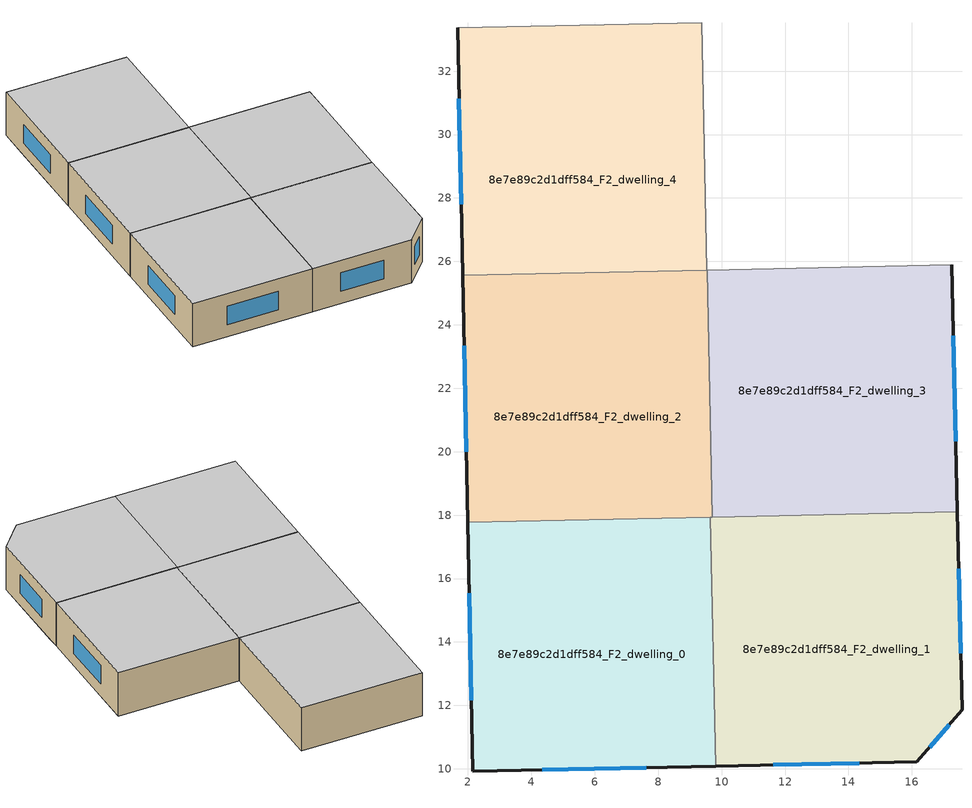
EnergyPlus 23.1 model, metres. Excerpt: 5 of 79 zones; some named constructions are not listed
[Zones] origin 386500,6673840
8e7e89c2d1dff584_F2_dwelling_0
 floor to 8e7e89c2d1dff584_F1_dwelling_2 (EU_floor_Construction): 9.65,17.94 9.66,17.29 2.01,17.13 2,17.78 z6
 floor adiabatic (EU_floor_Construction): 9.66,17.29 9.81,10.08 2.16,9.92 2.01,17.13 z6
 wall outside (EU_wall_Construction): 1.99,17.78 2.16,9.92 9.81,10.08 z6:9
 wall to 8e7e89c2d1dff584_F2_dwelling_1 (EU_wall_Construction): 9.81,10.08 9.65,17.94 z6:9
 wall to 8e7e89c2d1dff584_F2_dwelling_2 (EU_wall_Construction): 9.65,17.94 1.99,17.78 z6:9
 window (EU_Window_Construction): 4.34,9.97 7.62,10.04 / 2.04,15.53 2.11,12.17 z6.86:8.14
 ceiling to 8e7e89c2d1dff584_F3_dwelling_0 (EU_floor_Construction): 9.81,10.08 9.65,17.94 1.99,17.78 2.16,9.92 z9
8e7e89c2d1dff584_F2_dwelling_1
 floor to 8e7e89c2d1dff584_F1_dwelling_1 (EU_floor_Construction): 17.45,17.45 17.58,11.86 16.15,10.21 9.81,10.08 9.66,17.29 z6
 floor to 8e7e89c2d1dff584_F1_dwelling_2 (EU_floor_Construction): 9.71,17.94 9.72,17.29 9.66,17.29 9.65,17.94 z6
 floor to 8e7e89c2d1dff584_F1_dwelling_3 (EU_floor_Construction): 17.43,18.1 17.45,17.45 9.72,17.29 9.71,17.94 z6
 wall outside (EU_wall_Construction): 9.81,10.08 16.15,10.21 17.58,11.86 17.43,18.1 z6:9
 wall to 8e7e89c2d1dff584_F2_dwelling_3 (EU_wall_Construction): 17.43,18.1 9.71,17.94 z6:9
 wall to 8e7e89c2d1dff584_F2_dwelling_2 (EU_wall_Construction): 9.71,17.94 9.65,17.94 z6:9
 window (EU_Window_Construction): 17.54,13.64 17.48,16.32 / 16.56,10.68 17.17,11.39 / 11.62,10.12 14.34,10.18 z6.86:8.14
 ceiling to 8e7e89c2d1dff584_F3_dwelling_1 (EU_floor_Construction): 16.15,10.21 17.58,11.86 17.43,18.1 9.65,17.94 9.81,10.08 z9
8e7e89c2d1dff584_F2_dwelling_2
 floor to 8e7e89c2d1dff584_F1_dwelling_2 (EU_floor_Construction): 9.58,24.43 9.71,17.94 2,17.78 1.86,24.27 z6
 floor to 8e7e89c2d1dff584_F1_dwelling_4 (EU_floor_Construction): 9.54,25.73 9.57,24.43 1.86,24.27 1.83,25.57 z6
 wall outside (EU_wall_Construction): 1.83,25.57 1.99,17.78 z6:9
 wall to 8e7e89c2d1dff584_F2_dwelling_3 (EU_wall_Construction): 9.71,17.94 9.55,25.73 z6:9
 wall to 8e7e89c2d1dff584_F2_dwelling_4 (EU_wall_Construction): 9.54,25.73 1.83,25.57 z6:9
 window (EU_Window_Construction): 1.88,23.34 1.95,20 z6.86:8.14
 ceiling to 8e7e89c2d1dff584_F3_dwelling_2 (EU_floor_Construction): 9.71,17.94 9.55,25.73 1.83,25.57 1.99,17.78 z9
8e7e89c2d1dff584_F2_dwelling_3
 floor to 8e7e89c2d1dff584_F1_dwelling_5 (EU_floor_Construction): 17.25,25.89 17.28,24.59 9.58,24.43 9.55,25.73 z6
 floor adiabatic (EU_floor_Construction): 17.25,25.89 17.43,18.1 9.71,17.94 9.58,24.43 17.28,24.59 z6
 wall outside (EU_wall_Construction): 17.43,18.1 17.25,25.89 z6:9
 wall to 8e7e89c2d1dff584_F2_dwelling_5 (EU_wall_Construction): 17.25,25.89 9.55,25.73 z6:9
 window (EU_Window_Construction): 17.38,20.33 17.3,23.66 z6.86:8.14
 ceiling to 8e7e89c2d1dff584_F3_dwelling_3 (EU_floor_Construction): 17.43,18.1 17.25,25.89 9.55,25.73 9.71,17.94 z9
8e7e89c2d1dff584_F2_dwelling_4
 floor to 8e7e89c2d1dff584_F1_dwelling_4 (EU_floor_Construction): 9.42,31.57 9.54,25.73 1.83,25.57 1.71,31.41 z6
 floor to 8e7e89c2d1dff584_F1_dwelling_6 (EU_floor_Construction): 9.37,33.52 9.41,31.58 1.71,31.41 1.67,33.37 z6
 wall outside (EU_wall_Construction): 1.67,33.37 1.83,25.57 z6:9
 wall to 8e7e89c2d1dff584_F2_dwelling_5 (EU_wall_Construction): 9.54,25.73 9.38,33.53 z6:9
 wall to 8e7e89c2d1dff584_F2_dwelling_6 (EU_wall_Construction): 9.37,33.52 1.67,33.37 z6:9
 window (EU_Window_Construction): 1.72,31.14 1.79,27.79 z6.86:8.14
 ceiling to 8e7e89c2d1dff584_F3_dwelling_4 (EU_floor_Construction): 9.54,25.73 9.38,33.53 1.67,33.37 1.83,25.57 z9
[SCHEDULE:FILE] Column Number=1; Rows to Skip at Top=0; Number of Hours of Data=8760; Column Separator=Comma; Interpolate to Timestep=No; Minutes per Item=60; Adjust Schedule for Daylight Savings=Yes
Name | File
EU_Step8_GainSchedule_8e7e89c2d1dff584_F3_dwelling_6_f000 | ../../schedules/8e7e89c2d1dff584/8e7e89c2d1dff584_F3_dwelling_6_f000_gain.csv
EU_Step8_GainSchedule_8e7e89c2d1dff584_F3_dwelling_7_f000 | ../../schedules/8e7e89c2d1dff584/8e7e89c2d1dff584_F3_dwelling_7_f000_gain.csv
EU_Step8_GainSchedule_8e7e89c2d1dff584_F3_dwelling_8_f000 | ../../schedules/8e7e89c2d1dff584/8e7e89c2d1dff584_F3_dwelling_8_f000_gain.csv
EU_Step8_GainSchedule_8e7e89c2d1dff584_F3_dwelling_9_f000 | ../../schedules/8e7e89c2d1dff584/8e7e89c2d1dff584_F3_dwelling_9_f000_gain.csv
EU_Step8_GainSchedule_8e7e89c2d1dff584_F3_dwelling_10_f000 | ../../schedules/8e7e89c2d1dff584/8e7e89c2d1dff584_F3_dwelling_10_f000_gain.csv
EU_Step8_GainSchedule_8e7e89c2d1dff584_F4_dwelling_0_f000 | ../../schedules/8e7e89c2d1dff584/8e7e89c2d1dff584_F4_dwelling_0_f000_gain.csv
EU_Step8_GainSchedule_8e7e89c2d1dff584_F4_dwelling_1_f000 | ../../schedules/8e7e89c2d1dff584/8e7e89c2d1dff584_F4_dwelling_1_f000_gain.csv
EU_Step8_GainSchedule_8e7e89c2d1dff584_F4_dwelling_2_f000 | ../../schedules/8e7e89c2d1dff584/8e7e89c2d1dff584_F4_dwelling_2_f000_gain.csv
EU_Step8_GainSchedule_8e7e89c2d1dff584_F4_dwelling_3_f000 | ../../schedules/8e7e89c2d1dff584/8e7e89c2d1dff584_F4_dwelling_3_f000_gain.csv
EU_Step8_GainSchedule_8e7e89c2d1dff584_F4_dwelling_4_f000 | ../../schedules/8e7e89c2d1dff584/8e7e89c2d1dff584_F4_dwelling_4_f000_gain.csv
EU_Step8_GainSchedule_8e7e89c2d1dff584_F4_dwelling_5_f000 | ../../schedules/8e7e89c2d1dff584/8e7e89c2d1dff584_F4_dwelling_5_f000_gain.csv
EU_Step8_GainSchedule_8e7e89c2d1dff584_F4_dwelling_6_f000 | ../../schedules/8e7e89c2d1dff584/8e7e89c2d1dff584_F4_dwelling_6_f000_gain.csv
EU_Step8_GainSchedule_8e7e89c2d1dff584_F4_dwelling_7_f000 | ../../schedules/8e7e89c2d1dff584/8e7e89c2d1dff584_F4_dwelling_7_f000_gain.csv
EU_Step8_GainSchedule_8e7e89c2d1dff584_F4_dwelling_8_f000 | ../../schedules/8e7e89c2d1dff584/8e7e89c2d1dff584_F4_dwelling_8_f000_gain.csv
EU_Step8_GainSchedule_8e7e89c2d1dff584_F4_dwelling_9_f000 | ../../schedules/8e7e89c2d1dff584/8e7e89c2d1dff584_F4_dwelling_9_f000_gain.csv
EU_Step8_GainSchedule_8e7e89c2d1dff584_F4_dwelling_10_f000 | ../../schedules/8e7e89c2d1dff584/8e7e89c2d1dff584_F4_dwelling_10_f000_gain.csv
